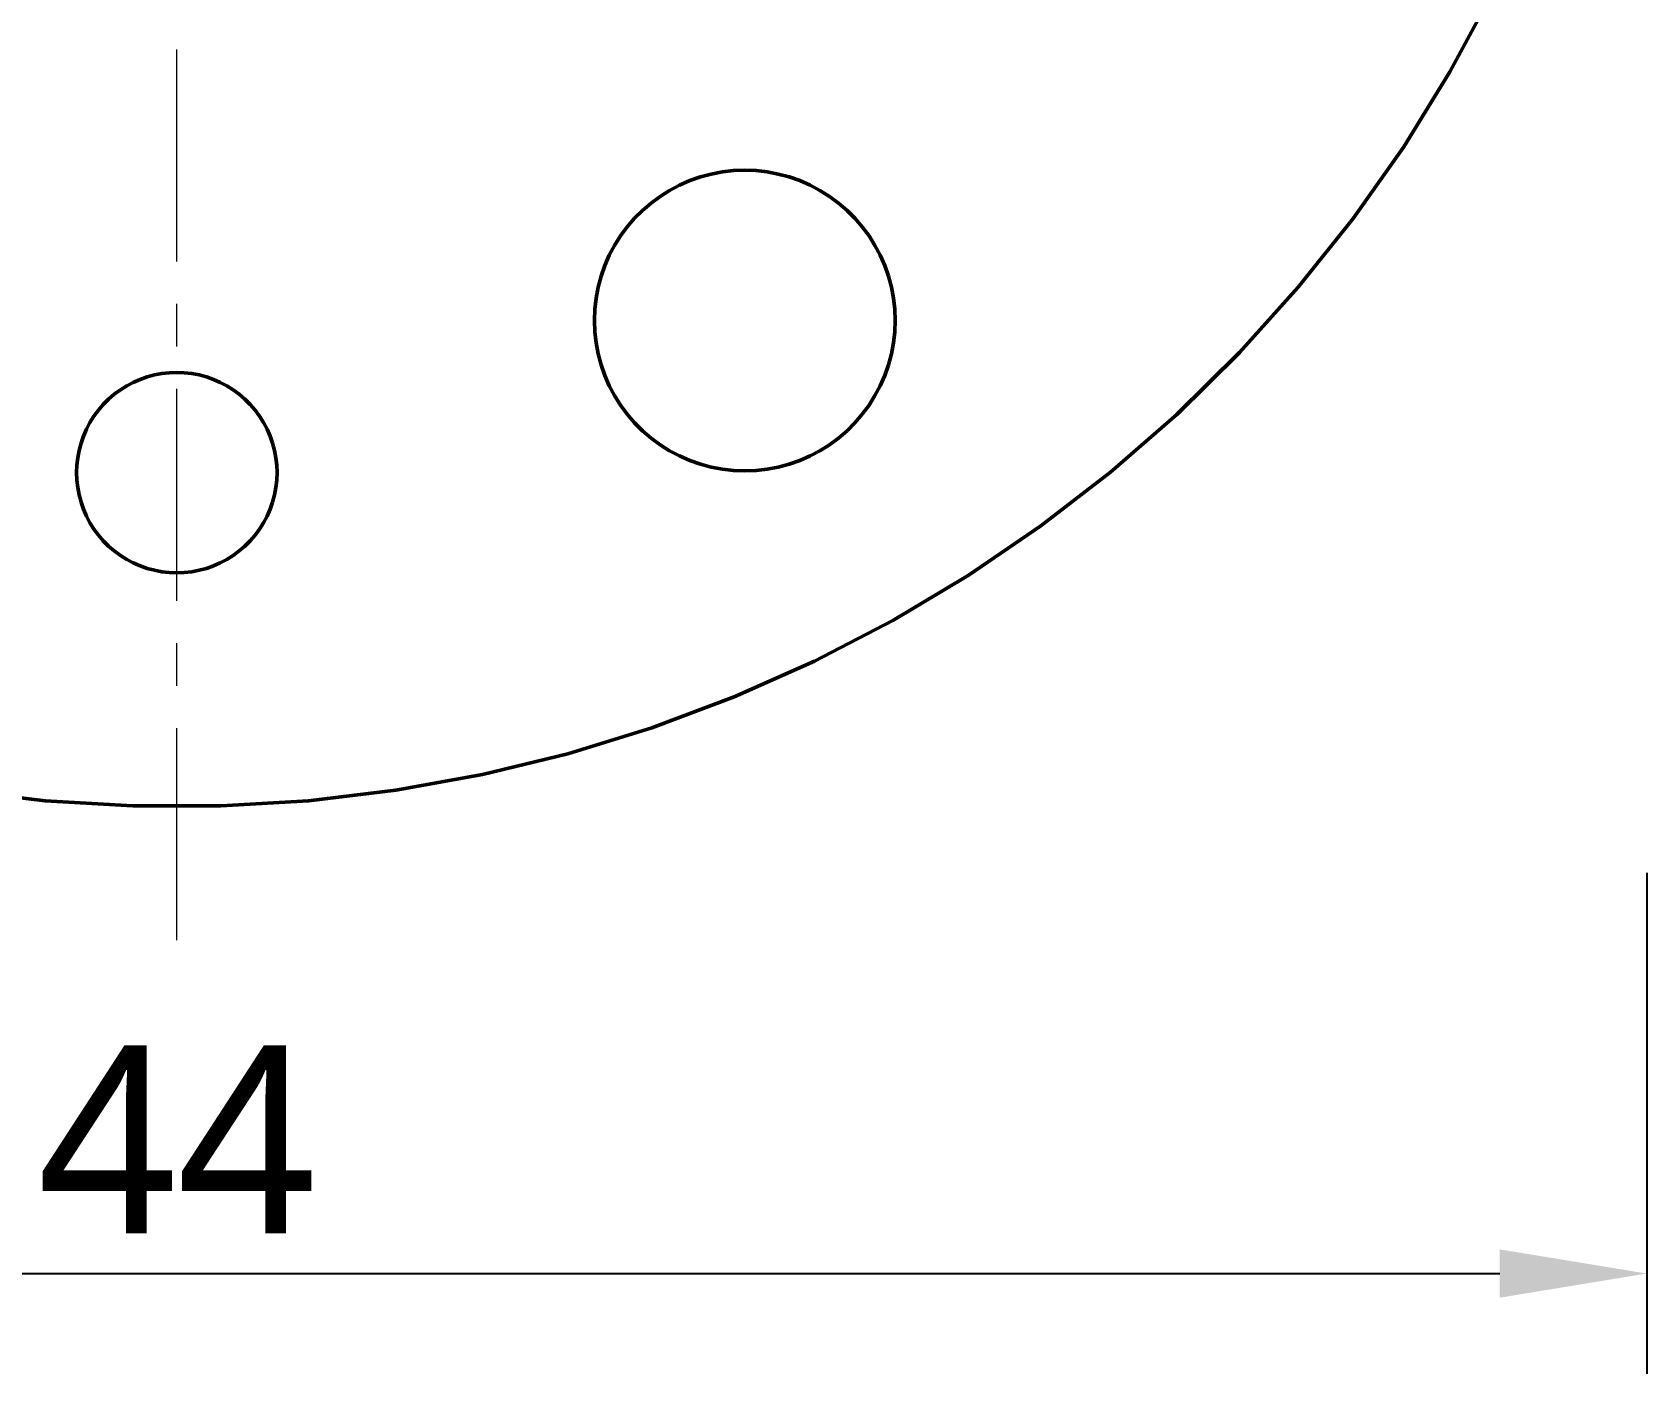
# Model space of a CAD drawing. Header units: millimetres. Extents: x 0 to 420, y 0 to 297.
# Drawn here: x 207.33 to 231.5, y 219.51 to 239.59 of the extents above; entities that cross this region are included whole.
import ezdxf

# ---------------------------------------------------------------- set-up
doc = ezdxf.new("R2010")
doc.units = ezdxf.units.MM
doc.linetypes.add('CENTER', pattern=[5.08, 3.175, -0.635, 0.635, -0.635])
doc.linetypes.add('DASHED', pattern=[1.524, 1.27, -0.254])
for name, color, linetype, lineweight in [('CENTER', 1, 'CENTER', 18), ('DIM', 3, 'CONTINUOUS', 18), ('HIDDEN', 8, 'DASHED', 25), ('VISIBLE', 7, 'CONTINUOUS', 50)]:
    doc.layers.add(name, color=color, linetype=linetype, lineweight=lineweight)
doc.styles.add('CJK', font='NotoSansCJK-Regular.ttc')
doc.dimstyles.new('GB', dxfattribs={"dimtxt": 2.8, "dimasz": 2.2, "dimexe": 1.5, "dimexo": 1, "dimgap": 0.6, "dimtad": 1, "dimlfac": 100, "dimzin": 12, "dimdsep": 46, "dimtxsty": 'CJK', "dimcen": 2.5, "dimazin": 3, "dimtfac": 0.5, "dimtmove": 2, "dimatfit": 3})

msp = doc.modelspace()

# ---------------------------------------------------------------- linework, layer by layer
at = {"layer": 'CENTER'}
msp.add_line((209.49754, 226), (209.49754, 274), dxfattribs=at)
at = {"layer": 'HIDDEN'}
for points in [[(229.17384, 240.15911), (228.5501, 239)], [(228.5501, 239), (227.85815, 237.88027)], [(227.85815, 237.88027), (227.10048, 236.80392)], [(217.66219, 237.50244), (217.49687, 237.47116)], [(217.8294, 237.52128), (217.66219, 237.50244)], [(217.99754, 237.52757), (217.8294, 237.52128)], [(218.16568, 237.52128), (217.99754, 237.52757)], [(218.33288, 237.50244), (218.16568, 237.52128)], [(218.49821, 237.47116), (218.33288, 237.50244)], [(217.0213, 237.30475), (216.87254, 237.22613)], [(217.17552, 237.37203), (217.0213, 237.30475)], [(217.33434, 237.42761), (217.17552, 237.37203)], [(217.49687, 237.47116), (217.33434, 237.42761)], [(218.66074, 237.42761), (218.49821, 237.47116)], [(218.81956, 237.37203), (218.66074, 237.42761)], [(218.97378, 237.30475), (218.81956, 237.37203)], [(219.12254, 237.22613), (218.97378, 237.30475)], [(216.59469, 237.03669), (216.46715, 236.92693)], [(216.73007, 237.13661), (216.59469, 237.03669)], [(216.87254, 237.22613), (216.73007, 237.13661)], [(219.26501, 237.13661), (219.12254, 237.22613)], [(219.40039, 237.03669), (219.26501, 237.13661)], [(219.52793, 236.92693), (219.40039, 237.03669)], [(216.34817, 236.80796), (216.23842, 236.68042)], [(216.46715, 236.92693), (216.34817, 236.80796)], [(219.6469, 236.80796), (219.52793, 236.92693)], [(219.75666, 236.68042), (219.6469, 236.80796)], [(227.10048, 236.80392), (226.27979, 235.77481)], [(216.1385, 236.54504), (216.04898, 236.40257)], [(216.23842, 236.68042), (216.1385, 236.54504)], [(219.85658, 236.54504), (219.75666, 236.68042)], [(219.9461, 236.40257), (219.85658, 236.54504)], [(216.04898, 236.40257), (215.97036, 236.25381)], [(220.02472, 236.25381), (219.9461, 236.40257)], [(215.90307, 236.09959), (215.8475, 235.94077)], [(215.97036, 236.25381), (215.90307, 236.09959)], [(220.092, 236.09959), (220.02472, 236.25381)], [(220.14758, 235.94077), (220.092, 236.09959)], [(215.8475, 235.94077), (215.80395, 235.77824)], [(220.19113, 235.77824), (220.14758, 235.94077)], [(215.77267, 235.61291), (215.75383, 235.44571)], [(215.80395, 235.77824), (215.77267, 235.61291)], [(220.22241, 235.61291), (220.19113, 235.77824)], [(220.24125, 235.44571), (220.22241, 235.61291)], [(226.27979, 235.77481), (225.39903, 234.79662)], [(215.75383, 235.44571), (215.74754, 235.27757)], [(220.24754, 235.27757), (220.24125, 235.44571)], [(215.74754, 235.27757), (215.75383, 235.10943)], [(215.75383, 235.10943), (215.77267, 234.94222)], [(220.22241, 234.94222), (220.24125, 235.10943)], [(220.24125, 235.10943), (220.24754, 235.27757)], [(215.77267, 234.94222), (215.80395, 234.7769)], [(220.19113, 234.7769), (220.22241, 234.94222)], [(215.80395, 234.7769), (215.8475, 234.61437)], [(215.8475, 234.61437), (215.90307, 234.45555)], [(220.092, 234.45555), (220.14758, 234.61437)], [(220.14758, 234.61437), (220.19113, 234.7769)], [(225.39903, 234.79662), (224.46134, 233.87286)], [(208.94953, 234.39631), (208.84671, 234.35145)], [(209.05541, 234.43336), (208.94953, 234.39631)], [(209.16376, 234.46239), (209.05541, 234.43336)], [(209.27397, 234.48325), (209.16376, 234.46239)], [(209.38544, 234.49581), (209.27397, 234.48325)], [(209.49754, 234.5), (209.38544, 234.49581)], [(209.60963, 234.49581), (209.49754, 234.5)], [(209.7211, 234.48325), (209.60963, 234.49581)], [(209.83132, 234.46239), (209.7211, 234.48325)], [(209.93967, 234.43336), (209.83132, 234.46239)], [(210.04555, 234.39631), (209.93967, 234.43336)], [(210.14836, 234.35145), (210.04555, 234.39631)], [(215.90307, 234.45555), (215.97036, 234.30133)], [(220.02472, 234.30133), (220.092, 234.45555)], [(208.5623, 234.17275), (208.47728, 234.09958)], [(208.65256, 234.23936), (208.5623, 234.17275)], [(208.74754, 234.29904), (208.65256, 234.23936)], [(208.84671, 234.35145), (208.74754, 234.29904)], [(210.24754, 234.29904), (210.14836, 234.35145)], [(210.34252, 234.23936), (210.24754, 234.29904)], [(210.43277, 234.17275), (210.34252, 234.23936)], [(210.5178, 234.09958), (210.43277, 234.17275)], [(215.97036, 234.30133), (216.04898, 234.15257)], [(216.04898, 234.15257), (216.1385, 234.0101)], [(219.85658, 234.0101), (219.9461, 234.15257)], [(219.9461, 234.15257), (220.02472, 234.30133)], [(208.32479, 233.93523), (208.25818, 233.84498)], [(208.39796, 234.02026), (208.32479, 233.93523)], [(208.47728, 234.09958), (208.39796, 234.02026)], [(210.59712, 234.02026), (210.5178, 234.09958)], [(210.67029, 233.93523), (210.59712, 234.02026)], [(210.7369, 233.84498), (210.67029, 233.93523)], [(216.1385, 234.0101), (216.23842, 233.87472)], [(216.23842, 233.87472), (216.34817, 233.74718)], [(219.6469, 233.74718), (219.75666, 233.87472)], [(219.75666, 233.87472), (219.85658, 234.0101)], [(224.46134, 233.87286), (223.47009, 233.00683)], [(208.14608, 233.65083), (208.10123, 233.54801)], [(208.1985, 233.75), (208.14608, 233.65083)], [(208.25818, 233.84498), (208.1985, 233.75)], [(210.79658, 233.75), (210.7369, 233.84498)], [(210.84899, 233.65083), (210.79658, 233.75)], [(210.89385, 233.54801), (210.84899, 233.65083)], [(216.34817, 233.74718), (216.46715, 233.6282)], [(219.52793, 233.6282), (219.6469, 233.74718)], [(208.06418, 233.44213), (208.03515, 233.33378)], [(208.10123, 233.54801), (208.06418, 233.44213)], [(210.9309, 233.44213), (210.89385, 233.54801)], [(210.95993, 233.33378), (210.9309, 233.44213)], [(216.46715, 233.6282), (216.59469, 233.51845)], [(216.59469, 233.51845), (216.73007, 233.41853)], [(216.73007, 233.41853), (216.87254, 233.32901)], [(219.12254, 233.32901), (219.26501, 233.41853)], [(219.26501, 233.41853), (219.40039, 233.51845)], [(219.40039, 233.51845), (219.52793, 233.6282)], [(208.01429, 233.22356), (208.00173, 233.1121)], [(208.03515, 233.33378), (208.01429, 233.22356)], [(210.98078, 233.22356), (210.95993, 233.33378)], [(210.99334, 233.1121), (210.98078, 233.22356)], [(216.87254, 233.32901), (217.0213, 233.25039)], [(217.0213, 233.25039), (217.17552, 233.1831)], [(217.17552, 233.1831), (217.33434, 233.12753)], [(218.66074, 233.12753), (218.81956, 233.1831)], [(218.81956, 233.1831), (218.97378, 233.25039)], [(218.97378, 233.25039), (219.12254, 233.32901)], [(208.00173, 233.1121), (207.99754, 233)], [(207.99754, 233), (208.00173, 232.8879)], [(210.99754, 233), (210.99334, 233.1121)], [(210.99334, 232.8879), (210.99754, 233)], [(217.33434, 233.12753), (217.49687, 233.08398)], [(217.49687, 233.08398), (217.66219, 233.0527)], [(217.66219, 233.0527), (217.8294, 233.03386)], [(217.8294, 233.03386), (217.99754, 233.02757)], [(217.99754, 233.02757), (218.16568, 233.03386)], [(218.16568, 233.03386), (218.33288, 233.0527)], [(218.33288, 233.0527), (218.49821, 233.08398)], [(218.49821, 233.08398), (218.66074, 233.12753)], [(223.47009, 233.00683), (222.42881, 232.20163)], [(208.00173, 232.8879), (208.01429, 232.77644)], [(208.01429, 232.77644), (208.03515, 232.66622)], [(208.03515, 232.66622), (208.06418, 232.55787)], [(210.9309, 232.55787), (210.95993, 232.66622)], [(210.95993, 232.66622), (210.98078, 232.77644)], [(210.98078, 232.77644), (210.99334, 232.8879)], [(208.06418, 232.55787), (208.10123, 232.45199)], [(208.10123, 232.45199), (208.14608, 232.34917)], [(210.84899, 232.34917), (210.89385, 232.45199)], [(210.89385, 232.45199), (210.9309, 232.55787)], [(208.14608, 232.34917), (208.1985, 232.25)], [(208.1985, 232.25), (208.25818, 232.15502)], [(210.7369, 232.15502), (210.79658, 232.25)], [(210.79658, 232.25), (210.84899, 232.34917)], [(222.42881, 232.20163), (221.34125, 231.46014)], [(208.25818, 232.15502), (208.32479, 232.06477)], [(208.32479, 232.06477), (208.39796, 231.97974)], [(208.39796, 231.97974), (208.47728, 231.90042)], [(210.5178, 231.90042), (210.59712, 231.97974)], [(210.59712, 231.97974), (210.67029, 232.06477)], [(210.67029, 232.06477), (210.7369, 232.15502)], [(208.47728, 231.90042), (208.5623, 231.82725)], [(208.5623, 231.82725), (208.65256, 231.76064)], [(208.65256, 231.76064), (208.74754, 231.70096)], [(208.74754, 231.70096), (208.84671, 231.64855)], [(210.14836, 231.64855), (210.24754, 231.70096)], [(210.24754, 231.70096), (210.34252, 231.76064)], [(210.34252, 231.76064), (210.43277, 231.82725)], [(210.43277, 231.82725), (210.5178, 231.90042)], [(208.84671, 231.64855), (208.94953, 231.60369)], [(208.94953, 231.60369), (209.05541, 231.56664)], [(209.05541, 231.56664), (209.16376, 231.53761)], [(209.16376, 231.53761), (209.27397, 231.51675)], [(209.27397, 231.51675), (209.38544, 231.50419)], [(209.38544, 231.50419), (209.49754, 231.5)], [(209.49754, 231.5), (209.60963, 231.50419)], [(209.60963, 231.50419), (209.7211, 231.51675)], [(209.7211, 231.51675), (209.83132, 231.53761)], [(209.83132, 231.53761), (209.93967, 231.56664)], [(209.93967, 231.56664), (210.04555, 231.60369)], [(210.04555, 231.60369), (210.14836, 231.64855)], [(221.34125, 231.46014), (220.21129, 230.78502)], [(220.21129, 230.78502), (219.04298, 230.17868)], [(219.04298, 230.17868), (217.8405, 229.64331)], [(217.8405, 229.64331), (216.60815, 229.1808)], [(216.60815, 229.1808), (215.35035, 228.79282)], [(215.35035, 228.79282), (214.0716, 228.48075)], [(214.0716, 228.48075), (212.77647, 228.24572)], [(207.52547, 228.08857), (206.21861, 228.24572)], [(208.8394, 228.00985), (207.52547, 228.08857)], [(211.4696, 228.08857), (210.15568, 228.00985)], [(212.77647, 228.24572), (211.4696, 228.08857)], [(210.15568, 228.00985), (208.8394, 228.00985)]]:
    msp.add_lwpolyline(points, dxfattribs=at)
at = {"layer": 'VISIBLE'}
for points in [[(229.17384, 240.15911), (228.5501, 239)], [(228.5501, 239), (227.85815, 237.88027)], [(227.85815, 237.88027), (227.10048, 236.80392)], [(217.66219, 237.50244), (217.49687, 237.47116)], [(217.8294, 237.52128), (217.66219, 237.50244)], [(217.99754, 237.52757), (217.8294, 237.52128)], [(218.16568, 237.52128), (217.99754, 237.52757)], [(218.33288, 237.50244), (218.16568, 237.52128)], [(218.49821, 237.47116), (218.33288, 237.50244)], [(217.0213, 237.30475), (216.87254, 237.22613)], [(217.17552, 237.37203), (217.0213, 237.30475)], [(217.33434, 237.42761), (217.17552, 237.37203)], [(217.49687, 237.47116), (217.33434, 237.42761)], [(218.66074, 237.42761), (218.49821, 237.47116)], [(218.81956, 237.37203), (218.66074, 237.42761)], [(218.97378, 237.30475), (218.81956, 237.37203)], [(219.12254, 237.22613), (218.97378, 237.30475)], [(216.59469, 237.03669), (216.46715, 236.92693)], [(216.73007, 237.13661), (216.59469, 237.03669)], [(216.87254, 237.22613), (216.73007, 237.13661)], [(219.26501, 237.13661), (219.12254, 237.22613)], [(219.40039, 237.03669), (219.26501, 237.13661)], [(219.52793, 236.92693), (219.40039, 237.03669)], [(216.34817, 236.80796), (216.23842, 236.68042)], [(216.46715, 236.92693), (216.34817, 236.80796)], [(219.6469, 236.80796), (219.52793, 236.92693)], [(219.75666, 236.68042), (219.6469, 236.80796)], [(227.10048, 236.80392), (226.27979, 235.77481)], [(216.1385, 236.54504), (216.04898, 236.40257)], [(216.23842, 236.68042), (216.1385, 236.54504)], [(219.85658, 236.54504), (219.75666, 236.68042)], [(219.9461, 236.40257), (219.85658, 236.54504)], [(216.04898, 236.40257), (215.97036, 236.25381)], [(220.02472, 236.25381), (219.9461, 236.40257)], [(215.90307, 236.09959), (215.8475, 235.94077)], [(215.97036, 236.25381), (215.90307, 236.09959)], [(220.092, 236.09959), (220.02472, 236.25381)], [(220.14758, 235.94077), (220.092, 236.09959)], [(215.8475, 235.94077), (215.80395, 235.77824)], [(220.19113, 235.77824), (220.14758, 235.94077)], [(215.77267, 235.61291), (215.75383, 235.44571)], [(215.80395, 235.77824), (215.77267, 235.61291)], [(220.22241, 235.61291), (220.19113, 235.77824)], [(220.24125, 235.44571), (220.22241, 235.61291)], [(226.27979, 235.77481), (225.39903, 234.79662)], [(215.75383, 235.44571), (215.74754, 235.27757)], [(220.24754, 235.27757), (220.24125, 235.44571)], [(215.74754, 235.27757), (215.75383, 235.10943)], [(215.75383, 235.10943), (215.77267, 234.94222)], [(220.22241, 234.94222), (220.24125, 235.10943)], [(220.24125, 235.10943), (220.24754, 235.27757)], [(215.77267, 234.94222), (215.80395, 234.7769)], [(220.19113, 234.7769), (220.22241, 234.94222)], [(215.80395, 234.7769), (215.8475, 234.61437)], [(215.8475, 234.61437), (215.90307, 234.45555)], [(220.092, 234.45555), (220.14758, 234.61437)], [(220.14758, 234.61437), (220.19113, 234.7769)], [(225.39903, 234.79662), (224.46134, 233.87286)], [(208.94953, 234.39631), (208.84671, 234.35145)], [(209.05541, 234.43336), (208.94953, 234.39631)], [(209.16376, 234.46239), (209.05541, 234.43336)], [(209.27397, 234.48325), (209.16376, 234.46239)], [(209.38544, 234.49581), (209.27397, 234.48325)], [(209.49754, 234.5), (209.38544, 234.49581)], [(209.60963, 234.49581), (209.49754, 234.5)], [(209.7211, 234.48325), (209.60963, 234.49581)], [(209.83132, 234.46239), (209.7211, 234.48325)], [(209.93967, 234.43336), (209.83132, 234.46239)], [(210.04555, 234.39631), (209.93967, 234.43336)], [(210.14836, 234.35145), (210.04555, 234.39631)], [(215.90307, 234.45555), (215.97036, 234.30133)], [(220.02472, 234.30133), (220.092, 234.45555)], [(208.5623, 234.17275), (208.47728, 234.09958)], [(208.65256, 234.23936), (208.5623, 234.17275)], [(208.74754, 234.29904), (208.65256, 234.23936)], [(208.84671, 234.35145), (208.74754, 234.29904)], [(210.24754, 234.29904), (210.14836, 234.35145)], [(210.34252, 234.23936), (210.24754, 234.29904)], [(210.43277, 234.17275), (210.34252, 234.23936)], [(210.5178, 234.09958), (210.43277, 234.17275)], [(215.97036, 234.30133), (216.04898, 234.15257)], [(216.04898, 234.15257), (216.1385, 234.0101)], [(219.85658, 234.0101), (219.9461, 234.15257)], [(219.9461, 234.15257), (220.02472, 234.30133)], [(208.32479, 233.93523), (208.25818, 233.84498)], [(208.39796, 234.02026), (208.32479, 233.93523)], [(208.47728, 234.09958), (208.39796, 234.02026)], [(210.59712, 234.02026), (210.5178, 234.09958)], [(210.67029, 233.93523), (210.59712, 234.02026)], [(210.7369, 233.84498), (210.67029, 233.93523)], [(216.1385, 234.0101), (216.23842, 233.87472)], [(216.23842, 233.87472), (216.34817, 233.74718)], [(219.6469, 233.74718), (219.75666, 233.87472)], [(219.75666, 233.87472), (219.85658, 234.0101)], [(224.46134, 233.87286), (223.47009, 233.00683)], [(208.14608, 233.65083), (208.10123, 233.54801)], [(208.1985, 233.75), (208.14608, 233.65083)], [(208.25818, 233.84498), (208.1985, 233.75)], [(210.79658, 233.75), (210.7369, 233.84498)], [(210.84899, 233.65083), (210.79658, 233.75)], [(210.89385, 233.54801), (210.84899, 233.65083)], [(216.34817, 233.74718), (216.46715, 233.6282)], [(219.52793, 233.6282), (219.6469, 233.74718)], [(208.06418, 233.44213), (208.03515, 233.33378)], [(208.10123, 233.54801), (208.06418, 233.44213)], [(210.9309, 233.44213), (210.89385, 233.54801)], [(210.95993, 233.33378), (210.9309, 233.44213)], [(216.46715, 233.6282), (216.59469, 233.51845)], [(216.59469, 233.51845), (216.73007, 233.41853)], [(216.73007, 233.41853), (216.87254, 233.32901)], [(219.12254, 233.32901), (219.26501, 233.41853)], [(219.26501, 233.41853), (219.40039, 233.51845)], [(219.40039, 233.51845), (219.52793, 233.6282)], [(208.01429, 233.22356), (208.00173, 233.1121)], [(208.03515, 233.33378), (208.01429, 233.22356)], [(210.98078, 233.22356), (210.95993, 233.33378)], [(210.99334, 233.1121), (210.98078, 233.22356)], [(216.87254, 233.32901), (217.0213, 233.25039)], [(217.0213, 233.25039), (217.17552, 233.1831)], [(217.17552, 233.1831), (217.33434, 233.12753)], [(218.66074, 233.12753), (218.81956, 233.1831)], [(218.81956, 233.1831), (218.97378, 233.25039)], [(218.97378, 233.25039), (219.12254, 233.32901)], [(208.00173, 233.1121), (207.99754, 233)], [(207.99754, 233), (208.00173, 232.8879)], [(210.99754, 233), (210.99334, 233.1121)], [(210.99334, 232.8879), (210.99754, 233)], [(217.33434, 233.12753), (217.49687, 233.08398)], [(217.49687, 233.08398), (217.66219, 233.0527)], [(217.66219, 233.0527), (217.8294, 233.03386)], [(217.8294, 233.03386), (217.99754, 233.02757)], [(217.99754, 233.02757), (218.16568, 233.03386)], [(218.16568, 233.03386), (218.33288, 233.0527)], [(218.33288, 233.0527), (218.49821, 233.08398)], [(218.49821, 233.08398), (218.66074, 233.12753)], [(223.47009, 233.00683), (222.42881, 232.20163)], [(208.00173, 232.8879), (208.01429, 232.77644)], [(208.01429, 232.77644), (208.03515, 232.66622)], [(208.03515, 232.66622), (208.06418, 232.55787)], [(210.9309, 232.55787), (210.95993, 232.66622)], [(210.95993, 232.66622), (210.98078, 232.77644)], [(210.98078, 232.77644), (210.99334, 232.8879)], [(208.06418, 232.55787), (208.10123, 232.45199)], [(208.10123, 232.45199), (208.14608, 232.34917)], [(210.84899, 232.34917), (210.89385, 232.45199)], [(210.89385, 232.45199), (210.9309, 232.55787)], [(208.14608, 232.34917), (208.1985, 232.25)], [(208.1985, 232.25), (208.25818, 232.15502)], [(210.7369, 232.15502), (210.79658, 232.25)], [(210.79658, 232.25), (210.84899, 232.34917)], [(222.42881, 232.20163), (221.34125, 231.46014)], [(208.25818, 232.15502), (208.32479, 232.06477)], [(208.32479, 232.06477), (208.39796, 231.97974)], [(208.39796, 231.97974), (208.47728, 231.90042)], [(210.5178, 231.90042), (210.59712, 231.97974)], [(210.59712, 231.97974), (210.67029, 232.06477)], [(210.67029, 232.06477), (210.7369, 232.15502)], [(208.47728, 231.90042), (208.5623, 231.82725)], [(208.5623, 231.82725), (208.65256, 231.76064)], [(208.65256, 231.76064), (208.74754, 231.70096)], [(208.74754, 231.70096), (208.84671, 231.64855)], [(210.14836, 231.64855), (210.24754, 231.70096)], [(210.24754, 231.70096), (210.34252, 231.76064)], [(210.34252, 231.76064), (210.43277, 231.82725)], [(210.43277, 231.82725), (210.5178, 231.90042)], [(208.84671, 231.64855), (208.94953, 231.60369)], [(208.94953, 231.60369), (209.05541, 231.56664)], [(209.05541, 231.56664), (209.16376, 231.53761)], [(209.16376, 231.53761), (209.27397, 231.51675)], [(209.27397, 231.51675), (209.38544, 231.50419)], [(209.38544, 231.50419), (209.49754, 231.5)], [(209.49754, 231.5), (209.60963, 231.50419)], [(209.60963, 231.50419), (209.7211, 231.51675)], [(209.7211, 231.51675), (209.83132, 231.53761)], [(209.83132, 231.53761), (209.93967, 231.56664)], [(209.93967, 231.56664), (210.04555, 231.60369)], [(210.04555, 231.60369), (210.14836, 231.64855)], [(221.34125, 231.46014), (220.21129, 230.78502)], [(220.21129, 230.78502), (219.04298, 230.17868)], [(219.04298, 230.17868), (217.8405, 229.64331)], [(217.8405, 229.64331), (216.60815, 229.1808)], [(216.60815, 229.1808), (215.35035, 228.79282)], [(215.35035, 228.79282), (214.0716, 228.48075)], [(214.0716, 228.48075), (212.77647, 228.24572)], [(207.52547, 228.08857), (206.21861, 228.24572)], [(208.8394, 228.00985), (207.52547, 228.08857)], [(211.4696, 228.08857), (210.15568, 228.00985)], [(212.77647, 228.24572), (211.4696, 228.08857)], [(210.15568, 228.00985), (208.8394, 228.00985)]]:
    msp.add_lwpolyline(points, dxfattribs=at)

# ---------------------------------------------------------------- dimensions: what is measured, and where the dimension line sits
at = {"layer": 'DIM'}
msp.add_linear_dim(base=(187.5, 221.00985), p1=(187.5, 228.00985), p2=(231.49508, 228.00985), text='44', dimstyle='GB', dxfattribs=at).render()

doc.saveas('drawing.dxf')
